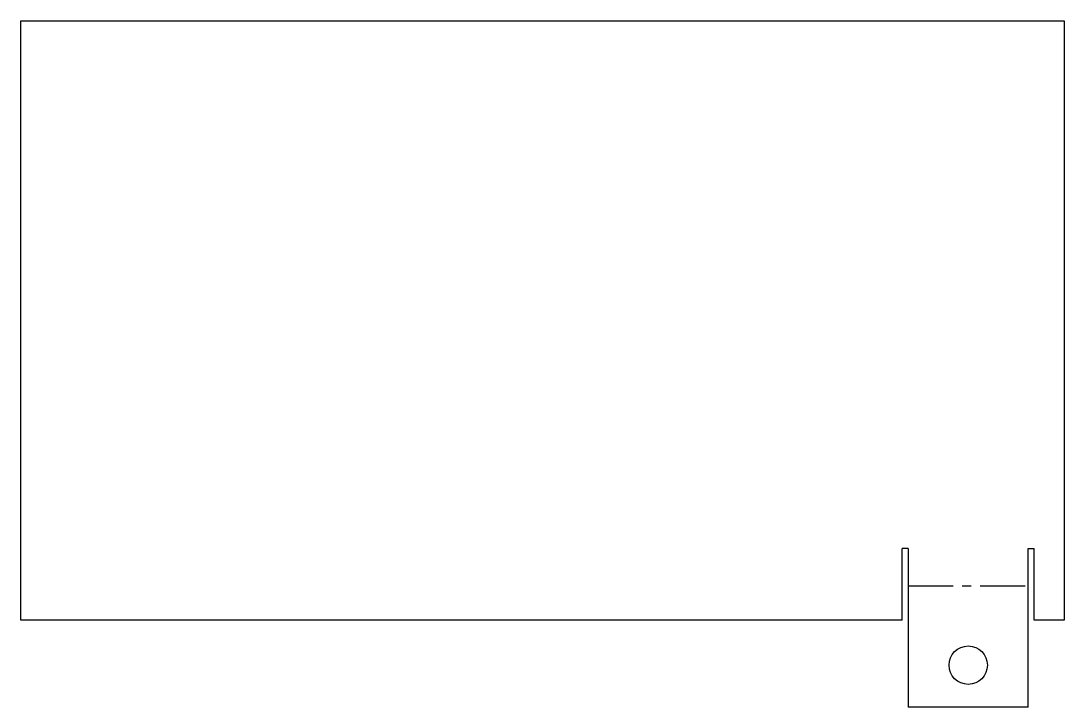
# Model space of a CAD drawing. Extents: x -74 to 13, y -7 to 50.2.
import ezdxf

# ---------------------------------------------------------------- set-up
doc = ezdxf.new("R2010")
doc.units = 0
doc.header["$MEASUREMENT"] = 0
doc.linetypes.add('AXES', pattern=[24, 15, -3, 3, -3])
doc.layers.get('0').update_dxf_attribs({"linetype": 'CONTINUOUS'})

msp = doc.modelspace()

# ---------------------------------------------------------------- linework, layer by layer
at = {"color": 7}
for p, q in [((-74, 50.245129), (13, 50.245129)), ((-74, 0.245129), (-74, 50.245129)), ((13, 50.245129), (13, 0.245129)), ((-0.5, 0.245129), (-74, 0.245129))]:
    msp.add_line(p, q, dxfattribs=at)
at = {"color": 7, "ltscale": 0.15}
for p, q in [((-0.5, 0.245129), (-0.5, 6.245129)), ((10.5, 0.245129), (10.5, 6.245129))]:
    msp.add_line(p, q, dxfattribs=at)
at = {"color": 7, "ltscale": 0.0125}
for p, q in [((0, 6.245129), (-0.5, 6.245129)), ((10, 6.245129), (10.5, 6.245129))]:
    msp.add_line(p, q, dxfattribs=at)
at = {"color": 7, "ltscale": 0.331128}
for p, q in [((0, 6.245129), (0, -7)), ((10, -7), (10, 6.245129))]:
    msp.add_line(p, q, dxfattribs=at)
at = {"color": 1, "linetype": 'AXES', "ltscale": 0.25}
msp.add_line((0, 3.122564), (10, 3.122564), dxfattribs=at)
at = {"color": 7, "ltscale": 0.0625}
msp.add_line((13, 0.245129), (10.5, 0.245129), dxfattribs=at)
at = {"color": 7, "ltscale": 0.25}
msp.add_line((10, -7), (0, -7), dxfattribs=at)
at = {"color": 7}
msp.add_circle((5, -3.5), 1.6, dxfattribs=at)

doc.saveas('drawing.dxf')
